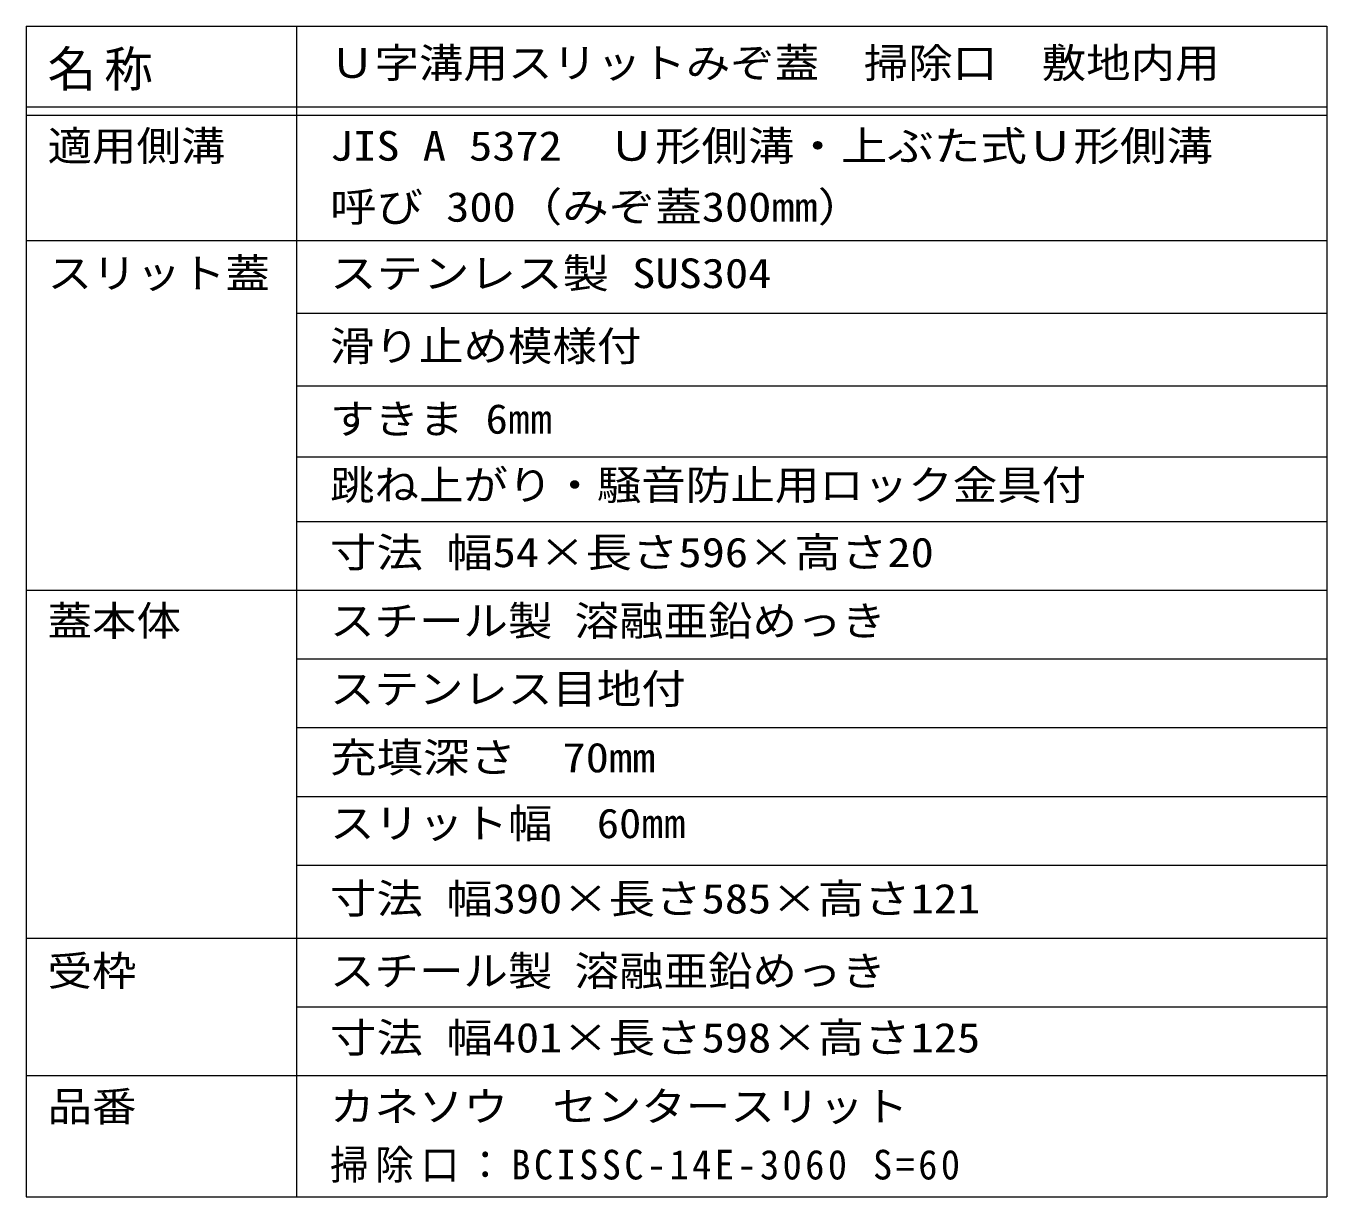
# Model space of a CAD drawing. Units: millimetres on the paper, enlarged 5 times. Extents: x -1741 to 1924, y -1327 to 1336.
# Drawn here: x 123 to 928, y 613 to 1336 of the extents above; entities that cross this region are included whole.
import ezdxf
from ezdxf.enums import TextEntityAlignment as Align

# ---------------------------------------------------------------- set-up
doc = ezdxf.new("R2010")
doc.units = ezdxf.units.MM
doc.header["$LTSCALE"] = 5
doc.layers.add('F-5_F-5ﾚｲﾔ', color=7, linetype='Continuous', lineweight=5)
doc.layers.add('F-F_F-Fﾚｲﾔ', color=3, linetype='Continuous', lineweight=5)
doc.styles.add('ＭＳ ゴシック', font='')
doc.styles.get('ＭＳ ゴシック').set_extended_font_data('MS Gothic')

msp = doc.modelspace()

# ---------------------------------------------------------------- linework, layer by layer
at = {"layer": 'F-5_F-5ﾚｲﾔ'}
for p, q in [((123.374, 987.699), (927.769, 987.699)), ((290.662, 945.199), (927.769, 945.199)), ((290.662, 860.199), (927.769, 860.199))]:
    msp.add_line(p, q, dxfattribs=at)
at = {"layer": 'F-F_F-Fﾚｲﾔ', "color": 7}
for p, q in [((123.374, 1336.449), (927.769, 1336.449)), ((123.374, 1336.449), (123.374, 612.637)), ((290.662, 1336.449), (290.662, 612.637)), ((927.769, 1336.449), (927.769, 612.637)), ((123.374, 1286.449), (927.769, 1286.449)), ((123.374, 1281.449), (927.769, 1281.449)), ((123.374, 1203.949), (927.769, 1203.949)), ((290.662, 1158.948), (927.769, 1158.948)), ((290.662, 1113.948), (927.769, 1113.948)), ((290.662, 1070.199), (927.769, 1070.199)), ((290.662, 1030.199), (927.769, 1030.199)), ((927.769, 902.699), (290.662, 902.699)), ((290.662, 817.699), (927.769, 817.699)), ((123.374, 772.699), (927.769, 772.699)), ((290.662, 730.199), (927.769, 730.199)), ((123.374, 687.699), (927.769, 687.699)), ((123.374, 612.637), (927.769, 612.637))]:
    msp.add_line(p, q, dxfattribs=at)

# ---------------------------------------------------------------- texts
at = {"layer": 'F-5_F-5ﾚｲﾔ', "color": 3, "style": 'ＭＳ ゴシック'}
for s, width, p in [('蓋本体', 1.1, (136.683, 954.131)), ('充填深さ\u300070mm', 1.15, (311.33, 869.616))]:
    msp.add_text(s, height=18.33, dxfattribs=dict(at, width=width)).set_placement(p, align=Align.BOTTOM_LEFT)
at = {"layer": 'F-F_F-Fﾚｲﾔ', "style": 'ＭＳ ゴシック'}
for s, width, p in [('Ｕ字溝用スリットみぞ蓋\u3000掃除口\u3000敷地内用', 1.1, (311.33, 1298.949)), ('適用側溝', 1.1, (136.683, 1247.699)), ('JIS A 5372\u3000Ｕ形側溝・上ぶた式Ｕ形側溝', 1.15, (311.33, 1247.699)), ('呼び 300（みぞ蓋300mm）', 1.15, (311.33, 1209.985)), ('スリット蓋', 1.1, (136.683, 1168.949)), ('ステンレス製 SUS304', 1.15, (311.33, 1168.949)), ('滑り止め模様付', 1.1, (311.33, 1123.949)), ('すきま 6㎜', 1.1, (311.33, 1078.949)), ('跳ね上がり・騒音防止用ロック金具付', 1.1, (311.33, 1038.044)), ('寸法 幅54×長さ596×高さ20', 1.15, (311.33, 996.449)), ('スチール製 溶融亜鉛めっき', 1.1, (311.33, 954.131)), ('ステンレス目地付', 1.1, (311.33, 912.107)), ('スリット幅\u300060㎜', 1.1, (311.33, 828.949)), ('寸法 幅390×長さ585×高さ121', 1.15, (311.33, 782.4)), ('受枠', 1.1, (136.683, 737.699)), ('スチール製 溶融亜鉛めっき', 1.1, (311.33, 737.699)), ('寸法 幅401×長さ598×高さ125', 1.15, (311.33, 696.449)), ('品番', 1.1, (136.683, 653.949)), ('カネソウ\u3000センタースリット', 1.1, (311.33, 653.949))]:
    msp.add_text(s, height=18.33, dxfattribs=dict(at, width=width)).set_placement(p, align=Align.BOTTOM_LEFT)
at = {"layer": 'F-F_F-Fﾚｲﾔ', "attachment_point": 7, "style": 'ＭＳ ゴシック'}
for s, insert, char_height in [('\\T1.17;名称', (136.683, 1296.449), 21.99), ('\\T1.18;\\W0.95;掃除口：BCISSC-14E-3060\\~S=60', (311.33, 621.449), 18.33)]:
    msp.add_mtext(s, dxfattribs=dict(at, insert=insert, char_height=char_height))

doc.saveas('drawing.dxf')
